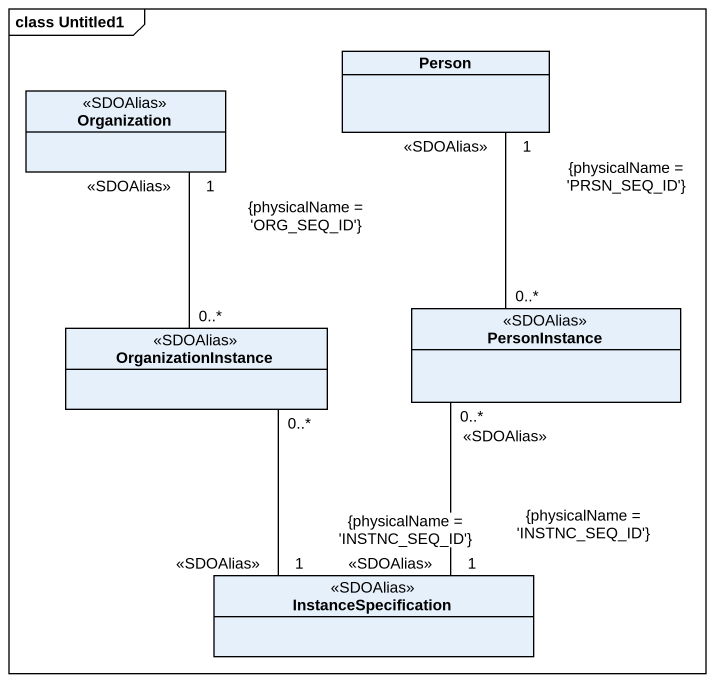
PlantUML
@startuml
mainframe class Untitled1
hide circle
hide empty members
class "Person" as Person_
class Organization <<SDOAlias>>
class OrganizationInstance <<SDOAlias>>
class PersonInstance <<SDOAlias>>
class InstanceSpecification <<SDOAlias>>
OrganizationInstance "0..*" -up- "1\n<<SDOAlias>>\n{physicalName = 'ORG_SEQ_ID'}" Organization
PersonInstance "0..*" -up- "1\n<<SDOAlias>>\n{physicalName = 'PRSN_SEQ_ID'}" Person_
InstanceSpecification "1\n<<SDOAlias>>\n{physicalName = 'INSTNC_SEQ_ID'}" -up- "0..*" OrganizationInstance
InstanceSpecification "1\n<<SDOAlias>>\n{physicalName = 'INSTNC_SEQ_ID'}" -up- "0..*" PersonInstance : <<SDOAlias>>
@enduml
